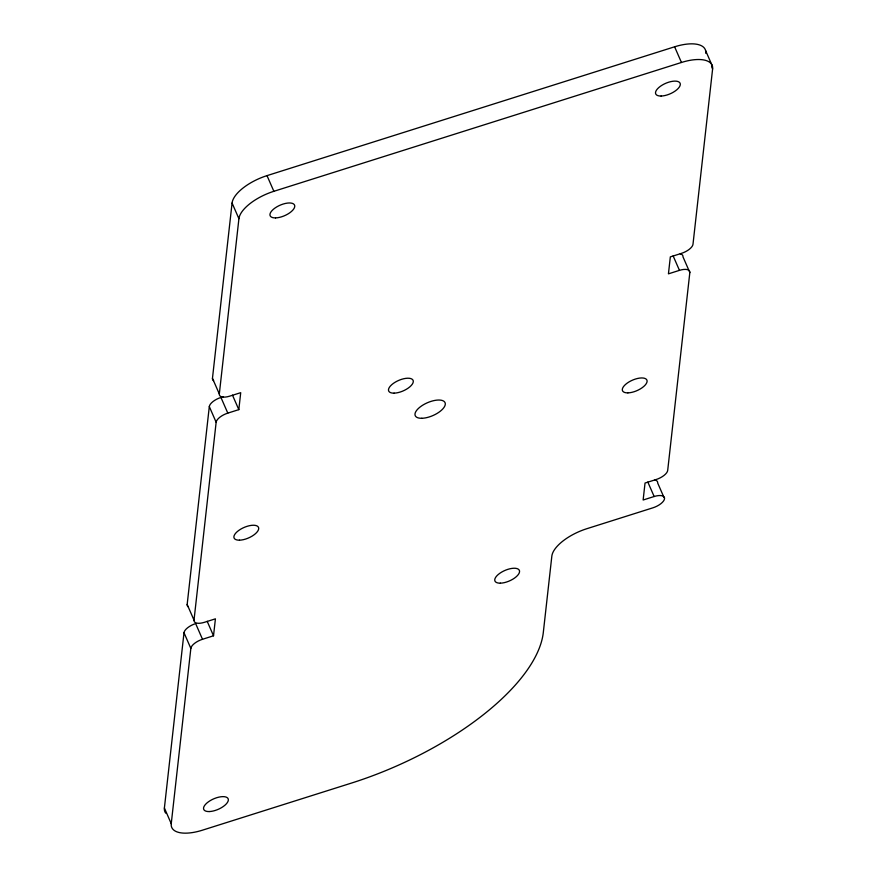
<?xml version="1.0" encoding="UTF-8"?>
<svg xmlns="http://www.w3.org/2000/svg" width="877" height="877" viewBox="0 0 877 877"><rect width="100%" height="100%" fill="white"/><g stroke="black" fill="none" stroke-linecap="round" stroke-linejoin="round"><path stroke-width="1.32" d="M165.742 813.176A35.508 15.227 -23.6 0 1 164.394 808.013L184.006 632.734A11.84 5.076 -23.6 0 1 195.648 623.602L202.499 639.278A11.84 5.076 -23.6 0 0 190.846 648.41L171.245 823.678A35.508 15.227 -23.6 0 0 202.39 830.201L351.107 783.194A195.275 83.764 -23.6 0 0 543.312 632.449L551.841 556.128A35.508 15.227 -23.6 0 1 586.79 528.721L652.883 507.827A11.84 5.076 -23.6 0 0 664.536 498.695A11.84 5.076 -23.6 0 0 654.154 496.514L643.137 500L645.033 483.041L656.051 479.555A11.84 5.076 -23.6 0 0 667.693 470.423L689.837 272.528L682.986 256.862A11.84 5.076 -23.6 0 0 680.212 253.881M202.499 639.278L213.517 635.792L215.413 618.833L204.396 622.319A11.84 5.076 -23.6 0 1 194.014 620.138L187.163 604.472L209.307 406.577A11.84 5.076 -23.6 0 1 220.949 397.445L223.394 396.667M194.014 620.138L216.148 422.254A11.84 5.076 -23.6 0 1 227.801 413.122L238.818 409.636L240.715 392.677L229.697 396.152A11.84 5.076 -23.6 0 1 219.316 393.981L212.464 378.305L232.076 203.036A35.508 15.227 -23.6 0 1 267.014 175.63L674.61 46.799A35.508 15.227 -23.6 0 1 705.755 53.322M219.316 393.981L238.917 218.713L232.076 203.036M711.554 66.575L712.606 68.987L692.994 244.266A11.84 5.076 -23.6 0 1 681.352 253.398L670.335 256.884L668.438 273.843L679.456 270.357A11.84 5.076 -23.6 0 1 689.837 272.528M238.917 218.713A35.508 15.227 -23.6 0 1 273.865 191.307L681.451 62.475A35.508 15.227 -23.6 0 1 712.606 68.987M705.579 50.526L712.431 66.203M674.61 46.799L681.451 62.475M673.13 255.887L679.456 270.357M664.01 497.489L657.684 483.019A11.84 5.076 -23.6 0 0 654.911 480.037M647.829 482.054L654.154 496.514M267.014 175.63L273.865 191.307M232.493 395.165L238.818 409.636M220.949 397.445L227.801 413.122M209.307 406.577L216.148 422.254M207.191 621.322L213.517 635.792M184.006 632.734L190.846 648.41M164.394 808.013L171.245 823.678M213.626 380.673A11.84 5.076 -23.6 0 1 212.464 378.305M188.325 606.829A11.84 5.076 -23.6 0 1 187.163 604.472M500.339 583.172A13.319 5.711 -23.6 0 0 519.546 571.793A13.319 5.711 -23.6 0 0 501.567 572.155A13.319 5.711 -23.6 0 0 500.339 583.172M661.094 96.042A13.319 5.711 -23.6 0 0 680.3 84.652A13.319 5.711 -23.6 0 0 662.332 85.025A13.319 5.711 -23.6 0 0 661.094 96.042M275.542 217.902A13.319 5.711 -23.6 0 0 294.749 206.523A13.319 5.711 -23.6 0 0 276.77 206.884A13.319 5.711 -23.6 0 0 275.542 217.902M209.132 811.565A13.319 5.711 -23.6 0 0 228.338 800.186A13.319 5.711 -23.6 0 0 210.359 800.548A13.319 5.711 -23.6 0 0 209.132 811.565M394.08 393.148A13.319 5.711 -23.6 0 0 413.286 381.758A13.319 5.711 -23.6 0 0 395.308 382.131A13.319 5.711 -23.6 0 0 394.08 393.148M421.815 418.285A16.268 6.983 -23.6 0 0 445.286 404.374A16.268 6.983 -23.6 0 0 423.328 404.812A16.268 6.983 -23.6 0 0 421.815 418.285M627.888 392.874A13.319 5.711 -23.6 0 0 647.094 381.484A13.319 5.711 -23.6 0 0 629.127 381.857A13.319 5.711 -23.6 0 0 627.888 392.874M239.487 540.177A13.319 5.711 -23.6 0 0 258.693 528.798A13.319 5.711 -23.6 0 0 240.715 529.16A13.319 5.711 -23.6 0 0 239.487 540.177"/></g></svg>
